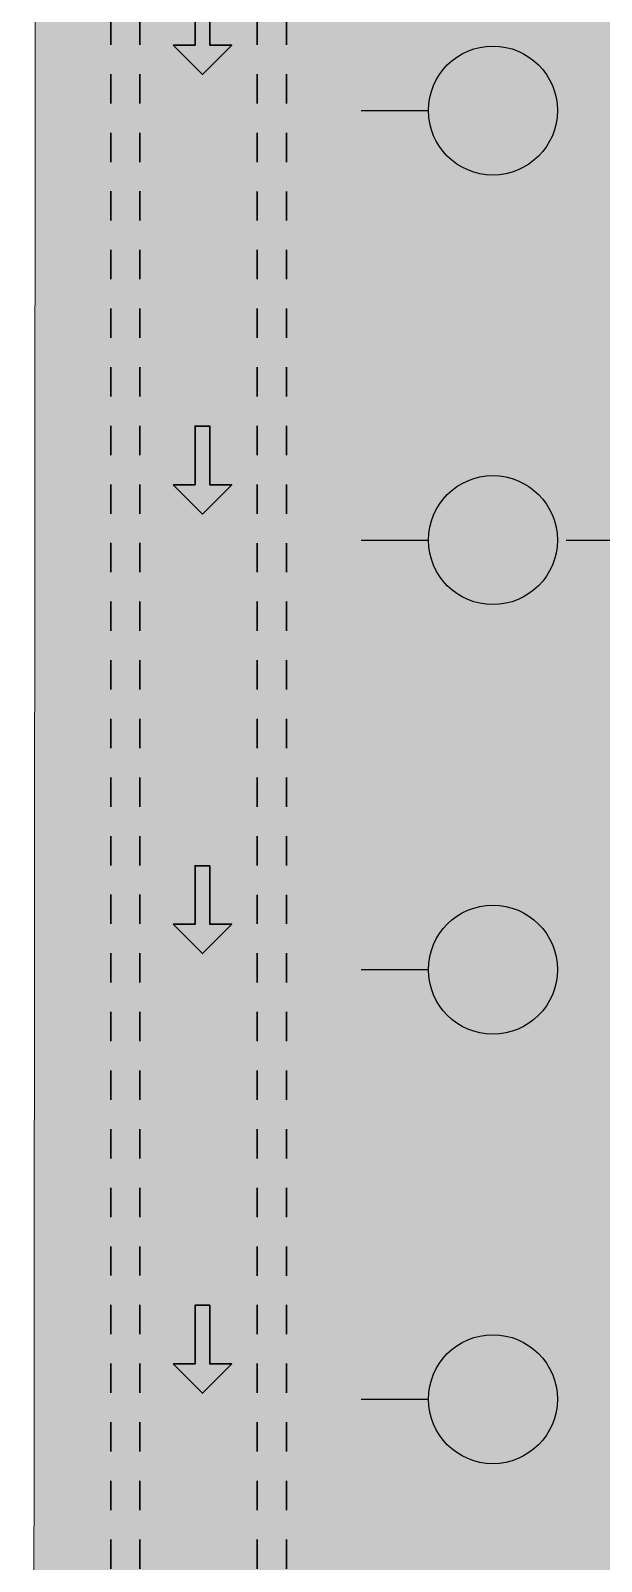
# Model space of a CAD drawing. Header units: metres. Extents: x 349703 to 349913, y 9282546 to 9282694.
# Drawn here: x 349717.28 to 349719.23, y 9282575.92 to 9282581.14 of the extents above; entities that cross this region are included whole.
import ezdxf

# ---------------------------------------------------------------- set-up
doc = ezdxf.new("R2010")
doc.units = ezdxf.units.M
doc.header["$LTSCALE"] = 0.25
doc.linetypes.add('01 nivel$0$HIDDEN2', pattern=[0.1875, 0.125, -0.0625])
for name, color, linetype, lineweight in [('.', 7, 'Continuous', 0), ('0_ CUNETAS', 160, 'Continuous', 5), ('AREA-VERDE', 3, 'CONTINUOUS', 9), ('ARQ-FONDO', 253, 'CONTINUOUS', 9), ('CUNETAS-RED', 5, 'CONTINUOUS', 18), ('LLORAD-SIMB', 1, 'CONTINUOUS', 25), ('LLORAD-TEXTO', 1, 'CONTINUOUS', 25), ('LLORAD-TRAMO', 1, 'CONTINUOUS', 70)]:
    doc.layers.add(name, color=color, linetype=linetype, lineweight=lineweight)

# ---------------------------------------------------------------- blocks, each defined once
blk = doc.blocks.new('*U2183')
at = {"layer": '.', "lineweight": 30}
h = blk.add_hatch(color=1, dxfattribs=at)
h.dxf.hatch_style = 1
h.paths.add_polyline_path([(-0.025, -0.05), (-0.1, -0.05), (0, -0.15), (0.1, -0.05), (0.025, -0.05), (0.025, 0.15), (-0.025, 0.15)])
at = {"layer": '0_ CUNETAS', "color": 1, "lineweight": 30}
blk.add_lwpolyline([(-0.1, -0.05), (-0.025, -0.05), (-0.025, 0.15), (0.025, 0.15), (0.025, -0.05), (0.1, -0.05), (0, -0.15)], close=True, dxfattribs=at)
blk = doc.blocks.new('*U2178')
at = {"layer": '0_ CUNETAS', "color": 0, "linetype": 'ByBlock', "lineweight": -2, "transparency": 16777216}
for p in [(0, 19.5), (0, 18), (0, 16.5), (0, 15)]:
    blk.add_blockref('*U2183', p, dxfattribs=at)
blk = doc.blocks.new('drenaje')
at = {"layer": 'CUNETAS-RED', "linetype": '01 nivel$0$HIDDEN2', "lineweight": 30}
for p, q in [((-0.6, -80.5476), (-0.6, -114.344)), ((-0.5, -80.5476), (-0.5, -114.344))]:
    blk.add_line(p, q, dxfattribs=at)
at = {"layer": 'CUNETAS-RED', "linetype": '01 nivel$0$HIDDEN2', "lineweight": 30, "flags": 128}
for points in [[(-0.1, -77.3477), (-0.1, -80.5476), (-0.1, -114.2581)], [(0, -77.3477), (0, -80.5476), (0, -114.2581)]]:
    blk.add_lwpolyline(points, dxfattribs=at)
at = {"layer": 'CUNETAS-RED', "lineweight": 0}
blk.add_blockref('*U2178', (-0.2872, -113.8987), dxfattribs=at)

msp = doc.modelspace()

# ---------------------------------------------------------------- hatches: boundary and pattern name
at = {"layer": 'AREA-VERDE', "lineweight": 0, "true_color": 0xc4e4b2, "transparency": 33554687}
h = msp.add_hatch(color=3, dxfattribs=at)
h.dxf.hatch_style = 1
h.paths.add_polyline_path([(349726.4609, 9282594.7896), (349717.3092, 9282594.7896), (349717.2828, 9282561.4453), (349726.4609, 9282563.0592)])
h.paths.add_polyline_path([(349724.4609, 9282592.7896), (349724.4609, 9282564.7382), (349719.2847, 9282563.828), (349719.3076, 9282592.7896)], flags=16)

# ---------------------------------------------------------------- linework, layer by layer
at = {"layer": 'ARQ-FONDO'}
msp.add_lwpolyline([(349717.3092, 9282594.7896), (349717.2828, 9282561.4453), (349726.4609, 9282563.0592)], dxfattribs=at)
at = {"layer": 'LLORAD-SIMB'}
for p, q in [((349718.41, 9282580.8657), (349718.64, 9282580.8657)), ((349718.41, 9282579.4), (349718.64, 9282579.4)), ((349718.41, 9282577.9343), (349718.64, 9282577.9343)), ((349718.41, 9282576.4686), (349718.64, 9282576.4686))]:
    msp.add_line(p, q, dxfattribs=at)
for centre in [(349718.86, 9282580.8657), (349718.86, 9282579.4), (349718.86, 9282577.9343), (349718.86, 9282576.4686)]:
    msp.add_circle(centre, 0.22, dxfattribs=at)
at = {"layer": 'LLORAD-TEXTO'}
msp.add_line((349719.11, 9282579.4), (349720.36, 9282579.4), dxfattribs=at)
at = {"layer": 'LLORAD-TRAMO', "const_width": 0.3}
msp.add_lwpolyline([(349718.41, 9282581.3858), (349718.41, 9282581.1376), (349718.41, 9282580.8894), (349718.41, 9282580.6411), (349718.41, 9282580.3929), (349718.41, 9282580.1447), (349718.41, 9282579.8965), (349718.41, 9282579.6482), (349718.41, 9282579.4), (349718.41, 9282579.1518), (349718.41, 9282578.9035), (349718.41, 9282578.6553), (349718.41, 9282578.4071), (349718.41, 9282578.1589), (349718.41, 9282577.9106), (349718.41, 9282577.6624), (349718.41, 9282577.4142), (349718.41, 9282577.166), (349718.41, 9282576.9177), (349718.41, 9282576.6695), (349718.41, 9282576.4213), (349718.41, 9282576.1731), (349718.41, 9282575.9248), (349718.41, 9282575.6766)], dxfattribs=at)

# ---------------------------------------------------------------- block references
at = {"layer": 'CUNETAS-RED', "lineweight": 30}
msp.add_blockref('drenaje', (349718.1559, 9282675.5378), dxfattribs=at)

doc.saveas('drawing.dxf')
